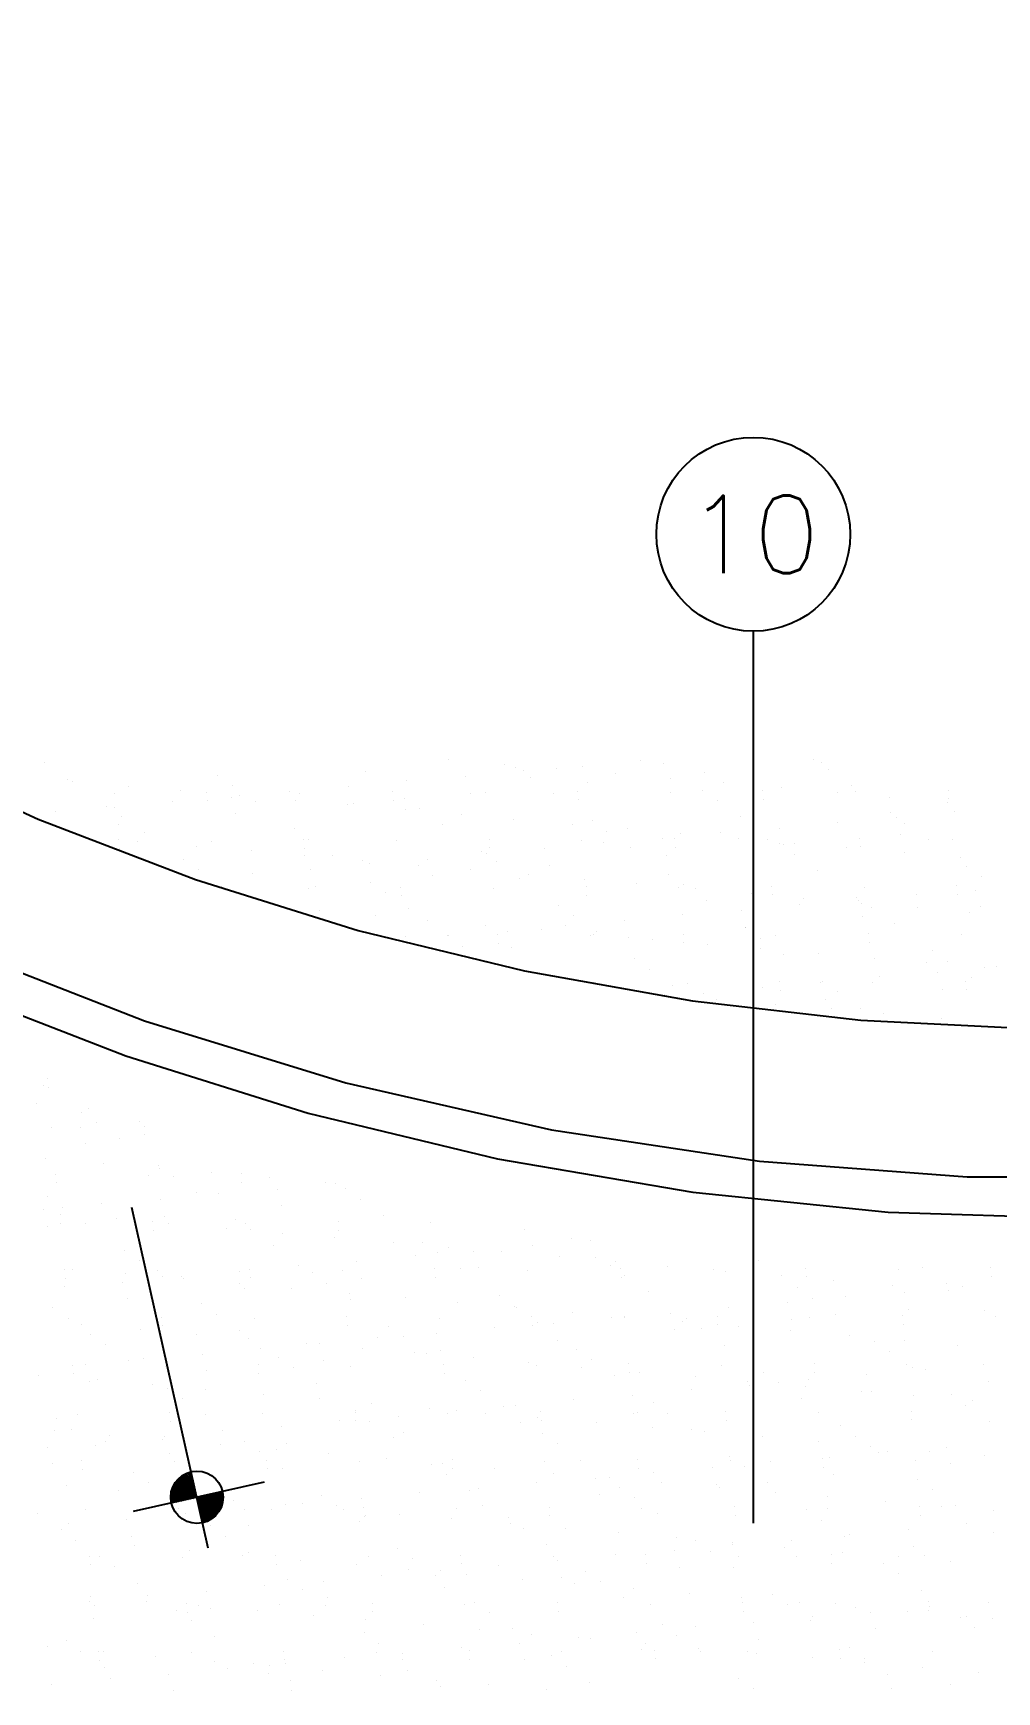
# Model space of a CAD drawing. Header units: millimetres. Extents: x 98 to 155, y -181 to 127.
# Drawn here: x 119.911 to 122.396, y 123.177 to 127.454 of the extents above; entities that cross this region are included whole.
import ezdxf
from ezdxf.enums import TextEntityAlignment as Align
from ezdxf.xclip import XClip

# ---------------------------------------------------------------- set-up
doc = ezdxf.new("R2010")
doc.units = ezdxf.units.MM
doc.header["$LTSCALE"] = 15
doc.header["$XCLIPFRAME"] = 2
for name, pattern in [('ACAD_ISO07W100', [3, 0, -3]), ('HIDDEN', [0.375, 0.25, -0.125]), ('PHANTOM', [63.5, 31.75, -6.35, 6.35, -6.35, 6.35, -6.35]), ('PHANTOM2', [1.25, 0.625, -0.125, 0.125, -0.125, 0.125, -0.125])]:
    doc.linetypes.add(name, pattern=pattern)
doc.layers.get('0').update_dxf_attribs({"color": 250})
for name, color, linetype in [('A-EJES', 250, 'PHANTOM'), ('A-MURO BAJO', 250, 'Continuous'), ('A-PROYECCIONES', 250, 'HIDDEN'), ('DLP_VERDE', 250, 'Continuous')]:
    doc.layers.add(name, color=color, linetype=linetype)
doc.layers.add('A-MUROS', color=252, linetype='Continuous', lineweight=30)
doc.styles.add('R80', font='ARIALN.TTF', dxfattribs={"height": 2.03})
doc.styles.add('ROMANS', font='romans.shx', dxfattribs={"width": 0.8})

# ---------------------------------------------------------------- blocks, each defined once
blk = doc.blocks.new('A$C9f73720c')
at = {"linetype": 'Continuous'}
h = blk.add_hatch(dxfattribs=at)
h.set_pattern_fill('_USER', color=256, scale=0.0045, angle=45.009, style=0, pattern_type=0)
h.set_pattern_definition([(45.00902432, (1628.463338, 1309.7625015), (-0.003182365118, 0.003181362805), [])])
h.paths.add_polyline_path([(35.0601, 116.2695), (35.1276, 116.2695, 0.409209), (35.0601, 116.3359)])
h.paths.add_polyline_path([(34.9926, 116.2695, 0.004279), (34.9926, 116.2683, 0.414214), (35.0601, 116.2008), (35.0601, 116.2695)])
for p, q in [((35.0601, 116.0906, 0), (35.0601, 116.4367, 0)), ((35.8265, 116.2696, 0), (34.9265, 116.2695, 0))]:
    blk.add_line(p, q)
blk.add_circle((35.0601, 116.2683, 0), 0.0675, dxfattribs=at)
at = {"layer": 'A-MURO BAJO', "ltscale": 0.5}
blk.add_ellipse((38.8378, 114.0281, 0), major_axis=(2.17, 4.5286), ratio=0.667469, start_param=0.142256, end_param=3.271568, dxfattribs=at)
at = {"layer": 'A-MURO BAJO'}
blk.add_open_spline([(42.3403, 116.5514, 0), (42.3382, 116.5606, 0), (42.3361, 116.5697, 0), (42.1964, 117.1506, 0), (41.9448, 117.635, 0), (41.4165, 118.1878, 0), (41.1996, 118.346, 0), (40.9615, 118.4601, 0), (40.6654, 118.602, 0), (40.3363, 118.6755, 0), (39.4876, 118.6781, 0), (38.9468, 118.5292, 0), (37.8875, 117.9506, 0), (37.3701, 117.5213, 0), (36.4624, 116.4633, 0), (36.0727, 115.8353, 0), (35.4972, 114.5023, 0), (35.3118, 113.798, 0), (35.2266, 112.9248, 0), (35.2177, 112.728, 0), (35.225, 112.2724, 0)], degree=3, knots=[0, 0, 0, 0, 0.007003, 0.007003, 0.447636, 0.447636, 0.694928, 0.694928, 0.694928, 1.002589, 1.002589, 1.443222, 1.443222, 1.883855, 1.883855, 2.324488, 2.324488, 2.765122, 2.765122, 2.895595, 2.895595, 2.895595, 2.895595], dxfattribs=at)
at = {"layer": 'A-MURO BAJO', "ltscale": 0.5}
blk.add_open_spline([(40.797, 118.1168, 0), (40.5007, 118.2588, 0), (40.1627, 118.3191, 0), (39.4141, 118.2535, 0), (39.0045, 118.1247, 0), (38.1807, 117.67, 0), (37.7681, 117.3445, 0), (37.014, 116.5401, 0), (36.6729, 116.0617, 0), (36.1183, 115.0249, 0), (35.9051, 114.4669, 0), (35.6381, 113.3584, 0), (35.5846, 112.8084, 0), (35.6381, 111.8045, 0), (35.745, 111.3517, 0), (36.0833, 110.6101, 0), (36.3121, 110.322, 0), (36.8481, 109.9196, 0), (37.1565, 109.8013, 0), (37.8531, 109.7381, 0), (38.2431, 109.7963, 0), (38.7291, 109.9858, 0), (38.8092, 110.0207, 0), (38.8896, 110.0593, 0)], degree=3, knots=[0, 0, 0, 0, 0.376125, 0.376125, 0.752249, 0.752249, 1.128374, 1.128374, 1.504499, 1.504499, 1.880624, 1.880624, 2.256748, 2.256748, 2.632873, 2.632873, 3.008998, 3.008998, 3.385122, 3.385122, 3.761247, 3.761247, 3.834879, 3.834879, 3.834879, 3.834879], dxfattribs=at)
at = {"layer": 'A-PROYECCIONES'}
blk.add_line((38.8761, 87.8303, 0), (38.1838, 142.0709, 0), dxfattribs=at)
at = {"layer": 'DLP_VERDE', "linetype": 'Continuous'}
for p, q in [((34.6708, 116.7392), (34.6708, 116.7392)), ((34.7677, 116.7281), (34.7677, 116.7281)), ((34.7726, 116.6787), (34.7726, 116.6787)), ((35.1091, 116.6775), (35.1091, 116.6775)), ((34.7381, 116.6472), (34.7381, 116.6472)), ((35.0553, 116.6283), (35.0553, 116.6283)), ((34.6531, 116.5891), (34.6531, 116.5891)), ((34.6844, 116.5979), (34.6844, 116.5979)), ((34.705, 116.6059), (34.705, 116.6059)), ((34.7242, 116.5903), (34.7242, 116.5903)), ((34.727, 116.603), (34.727, 116.603)), ((34.8129, 116.5961), (34.8129, 116.5961)), ((34.846, 116.5873), (34.846, 116.5873)), ((34.8573, 116.5981), (34.8573, 116.5981)), ((34.8705, 116.591), (34.8705, 116.591)), ((35.0188, 116.598), (35.0188, 116.598)), ((35.0661, 116.6072), (35.0661, 116.6072)), ((35.1623, 116.5898), (35.1623, 116.5898)), ((35.2259, 116.6141), (35.2259, 116.6141)), ((35.2703, 116.6161), (35.2703, 116.6161)), ((35.3085, 116.5904), (35.3085, 116.5904)), ((35.4568, 116.5975), (35.4568, 116.5975)), ((34.95, 116.5736), (34.95, 116.5736)), ((34.9655, 116.546), (34.9655, 116.546)), ((34.972, 116.5707), (34.972, 116.5707)), ((35.091, 116.5551), (35.091, 116.5551)), ((35.3021, 116.5448), (35.3021, 116.5448)), ((35.3365, 116.5764), (35.3365, 116.5764)), ((34.9311, 116.5145), (34.9311, 116.5145)), ((35.195, 116.5414), (35.195, 116.5414)), ((35.217, 116.5385), (35.217, 116.5385)), ((35.336, 116.5228), (35.336, 116.5228)), ((35.44, 116.5091), (35.44, 116.5091)), ((35.4621, 116.5062), (35.4621, 116.5062)), ((35.6192, 116.5259), (35.6192, 116.5259)), ((34.6836, 116.4614), (34.6836, 116.4614)), ((34.8774, 116.4652), (34.8774, 116.4652)), ((35.0438, 116.4569), (35.0438, 116.4569)), ((35.1216, 116.4609), (35.1216, 116.4609)), ((35.2483, 116.4956), (35.2483, 116.4956)), ((35.2526, 116.466), (35.2526, 116.466)), ((35.4124, 116.473), (35.4124, 116.473)), ((35.4568, 116.4749), (35.4568, 116.4749)), ((35.5597, 116.4604), (35.5597, 116.4604)), ((35.5811, 116.4905), (35.5811, 116.4905)), ((35.6656, 116.484), (35.6656, 116.484)), ((35.6851, 116.4768), (35.6851, 116.4768)), ((35.7071, 116.4739), (35.7071, 116.4739)), ((35.8254, 116.491), (35.8254, 116.491)), ((35.8261, 116.4583), (35.8261, 116.4583)), ((35.8698, 116.4929), (35.8698, 116.4929)), ((35.9004, 116.474), (35.9004, 116.474)), ((35.9977, 116.4598), (35.9977, 116.4598)), ((34.5864, 116.4369), (34.5864, 116.4369)), ((34.6309, 116.4388), (34.6309, 116.4388)), ((34.8271, 116.4532), (34.8271, 116.4532)), ((34.8396, 116.448), (34.8396, 116.448)), ((34.9733, 116.4539), (34.9733, 116.4539)), ((34.9994, 116.4549), (34.9994, 116.4549)), ((35.2651, 116.4527), (35.2651, 116.4527)), ((35.4114, 116.4533), (35.4114, 116.4533)), ((35.5294, 116.4437), (35.5294, 116.4437)), ((35.7031, 116.4521), (35.7031, 116.4521)), ((35.8494, 116.4528), (35.8494, 116.4528)), ((35.866, 116.4425), (35.866, 116.4425)), ((35.9301, 116.4446), (35.9301, 116.4446)), ((35.9521, 116.4417), (35.9521, 116.4417)), ((36.0711, 116.426), (36.0711, 116.426)), ((36.1412, 116.4516), (36.1412, 116.4516)), ((36.1831, 116.4236), (36.1831, 116.4236)), ((34.7876, 116.3829), (34.7876, 116.3829)), ((35.1241, 116.3818), (35.1241, 116.3818)), ((35.1585, 116.4133), (35.1585, 116.4133)), ((35.495, 116.4121), (35.495, 116.4121)), ((35.8122, 116.3932), (35.8122, 116.3932)), ((36.1751, 116.4123), (36.1751, 116.4123)), ((36.1972, 116.4094), (36.1972, 116.4094)), ((34.6718, 116.3701), (34.6718, 116.3701)), ((34.7532, 116.3514), (34.7532, 116.3514)), ((34.7758, 116.3564), (34.7758, 116.3564)), ((34.7979, 116.3535), (34.7979, 116.3535)), ((34.9168, 116.3379), (34.9168, 116.3379)), ((35.0704, 116.3325), (35.0704, 116.3325)), ((35.4413, 116.3629), (35.4413, 116.3629)), ((35.5989, 116.3318), (35.5989, 116.3318)), ((35.6433, 116.3337), (35.6433, 116.3337)), ((35.8521, 116.3429), (35.8521, 116.3429)), ((36.0119, 116.3498), (36.0119, 116.3498)), ((36.0563, 116.3518), (36.0563, 116.3518)), ((36.0933, 116.3413), (36.0933, 116.3413)), ((34.6131, 116.2888), (34.6131, 116.2888)), ((34.6382, 116.3173), (34.6382, 116.3173)), ((34.6994, 116.3021), (34.6994, 116.3021)), ((34.7729, 116.2957), (34.7729, 116.2957)), ((34.7864, 116.3243), (34.7864, 116.3243)), ((34.8174, 116.2977), (34.8174, 116.2977)), ((34.9299, 116.3161), (34.9299, 116.3161)), ((35.0208, 116.3242), (35.0208, 116.3242)), ((35.0261, 116.3068), (35.0261, 116.3068)), ((35.0429, 116.3213), (35.0429, 116.3213)), ((35.0762, 116.3168), (35.0762, 116.3168)), ((35.1619, 116.3056), (35.1619, 116.3056)), ((35.1859, 116.3138), (35.1859, 116.3138)), ((35.2245, 116.3238), (35.2245, 116.3238)), ((35.2303, 116.3157), (35.2303, 116.3157)), ((35.2659, 116.2919), (35.2659, 116.2919)), ((35.2879, 116.289), (35.2879, 116.289)), ((35.3679, 116.3156), (35.3679, 116.3156)), ((35.4391, 116.3248), (35.4391, 116.3248)), ((35.5142, 116.3162), (35.5142, 116.3162)), ((35.6625, 116.3233), (35.6625, 116.3233)), ((35.7224, 116.311), (35.7224, 116.311)), ((35.806, 116.315), (35.806, 116.315)), ((35.9523, 116.3157), (35.9523, 116.3157)), ((36.0589, 116.3098), (36.0589, 116.3098)), ((36.1005, 116.3227), (36.1005, 116.3227)), ((34.9806, 116.2502), (34.9806, 116.2502)), ((35.3171, 116.2491), (35.3171, 116.2491)), ((35.3515, 116.2806), (35.3515, 116.2806)), ((35.4069, 116.2733), (35.4069, 116.2733)), ((35.5109, 116.2596), (35.5109, 116.2596)), ((35.5329, 116.2567), (35.5329, 116.2567)), ((35.688, 116.2794), (35.688, 116.2794)), ((36.0052, 116.2606), (36.0052, 116.2606)), ((34.6096, 116.2199), (34.6096, 116.2199)), ((34.9461, 116.2187), (34.9461, 116.2187)), ((35.6343, 116.2302), (35.6343, 116.2302)), ((35.6519, 116.2411), (35.6519, 116.2411)), ((35.7559, 116.2274), (35.7559, 116.2274)), ((35.778, 116.2245), (35.778, 116.2245)), ((35.897, 116.2088), (35.897, 116.2088)), ((36.0386, 116.2017), (36.0386, 116.2017)), ((36.8645, 116.2377), (36.8645, 116.2377)), ((36.9938, 116.2378), (36.9938, 116.2378)), ((34.5752, 116.1883), (34.5752, 116.1883)), ((34.5947, 116.1795), (34.5947, 116.1795)), ((34.741, 116.1802), (34.741, 116.1802)), ((34.8893, 116.1872), (34.8893, 116.1872)), ((34.8924, 116.1695), (34.8924, 116.1695)), ((35.0327, 116.179), (35.0327, 116.179)), ((35.179, 116.1797), (35.179, 116.1797)), ((35.2126, 116.1656), (35.2126, 116.1656)), ((35.2633, 116.1998), (35.2633, 116.1998)), ((35.3273, 116.1867), (35.3273, 116.1867)), ((35.3724, 116.1726), (35.3724, 116.1726)), ((35.4168, 116.1745), (35.4168, 116.1745)), ((35.4708, 116.1785), (35.4708, 116.1785)), ((35.6171, 116.1791), (35.6171, 116.1791)), ((35.6256, 116.1836), (35.6256, 116.1836)), ((35.7653, 116.1862), (35.7653, 116.1862)), ((35.7854, 116.1906), (35.7854, 116.1906)), ((35.8298, 116.1926), (35.8298, 116.1926)), ((35.9088, 116.1779), (35.9088, 116.1779)), ((35.9154, 116.1783), (35.9154, 116.1783)), ((36.001, 116.1951), (36.001, 116.1951)), ((36.023, 116.1922), (36.023, 116.1922)), ((36.7849, 116.1769), (36.7849, 116.1769)), ((36.9312, 116.1775), (36.9312, 116.1775)), ((36.94, 116.1886), (36.94, 116.1886)), ((34.5215, 116.1391), (34.5215, 116.1391)), ((34.5465, 116.1365), (34.5465, 116.1365)), ((34.5909, 116.1385), (34.5909, 116.1385)), ((34.6017, 116.1392), (34.6017, 116.1392)), ((34.6237, 116.1363), (34.6237, 116.1363)), ((34.7427, 116.1207), (34.7427, 116.1207)), ((34.7996, 116.1476), (34.7996, 116.1476)), ((34.9594, 116.1546), (34.9594, 116.1546)), ((35.0039, 116.1565), (35.0039, 116.1565)), ((35.1735, 116.1175), (35.1735, 116.1175)), ((35.5101, 116.1164), (35.5101, 116.1164)), ((35.5445, 116.1479), (35.5445, 116.1479)), ((35.881, 116.1467), (35.881, 116.1467)), ((34.8026, 116.0872), (34.8026, 116.0872)), ((34.8467, 116.107), (34.8467, 116.107)), ((34.8687, 116.1041), (34.8687, 116.1041)), ((34.9877, 116.0884), (34.9877, 116.0884)), ((35.0917, 116.0747), (35.0917, 116.0747)), ((35.1391, 116.086), (35.1391, 116.086)), ((35.8272, 116.0975), (35.8272, 116.0975)), ((36.736, 116.0984), (36.736, 116.0984)), ((36.7581, 116.0955), (36.7581, 116.0955)), ((36.7979, 116.0855), (36.7979, 116.0855)), ((36.8158, 116.0748), (36.8158, 116.0748)), ((36.8423, 116.0875), (36.8423, 116.0875)), ((36.8502, 116.1063), (36.8502, 116.1063)), ((36.8771, 116.0798), (36.8771, 116.0798)), ((34.5541, 116.0506), (34.5541, 116.0506)), ((34.6975, 116.0424), (34.6975, 116.0424)), ((34.7682, 116.0556), (34.7682, 116.0556)), ((34.8438, 116.0431), (34.8438, 116.0431)), ((34.9921, 116.0501), (34.9921, 116.0501)), ((35.0854, 116.0368), (35.0854, 116.0368)), ((35.1137, 116.0718), (35.1137, 116.0718)), ((35.1356, 116.0419), (35.1356, 116.0419)), ((35.2327, 116.0561), (35.2327, 116.0561)), ((35.2819, 116.0426), (35.2819, 116.0426)), ((35.3367, 116.0424), (35.3367, 116.0424)), ((35.3588, 116.0395), (35.3588, 116.0395)), ((35.4301, 116.0496), (35.4301, 116.0496)), ((35.4563, 116.0671), (35.4563, 116.0671)), ((35.5589, 116.0314), (35.5589, 116.0314)), ((35.5736, 116.0414), (35.5736, 116.0414)), ((35.6033, 116.0334), (35.6033, 116.0334)), ((35.7199, 116.042), (35.7199, 116.042)), ((35.8121, 116.0425), (35.8121, 116.0425)), ((35.8682, 116.0491), (35.8682, 116.0491)), ((36.7442, 116.048), (36.7442, 116.048)), ((36.8877, 116.0398), (36.8877, 116.0398)), ((34.5731, 115.9884), (34.5731, 115.9884)), ((34.7145, 116.0064), (34.7145, 116.0064)), ((34.733, 115.9954), (34.733, 115.9954)), ((34.7774, 115.9973), (34.7774, 115.9973)), ((34.9861, 116.0064), (34.9861, 116.0064)), ((35.1459, 116.0134), (35.1459, 116.0134)), ((35.1904, 116.0153), (35.1904, 116.0153)), ((35.3991, 116.0244), (35.3991, 116.0244)), ((35.4778, 116.0239), (35.4778, 116.0239)), ((35.5818, 116.0102), (35.5818, 116.0102)), ((35.6038, 116.0073), (35.6038, 116.0073)), ((35.7228, 115.9916), (35.7228, 115.9916)), ((35.7374, 116.0152), (35.7374, 116.0152)), ((36.7621, 116.0255), (36.7621, 116.0255)), ((34.9956, 115.9545), (34.9956, 115.9545)), ((35.3321, 115.9533), (35.3321, 115.9533)), ((35.3665, 115.9848), (35.3665, 115.9848)), ((35.703, 115.9837), (35.703, 115.9837)), ((35.8268, 115.9779), (35.8268, 115.9779)), ((35.8488, 115.975), (35.8488, 115.975)), ((34.5086, 115.9065), (34.5086, 115.9065)), ((34.5685, 115.9035), (34.5685, 115.9035)), ((34.6247, 115.9241), (34.6247, 115.9241)), ((34.6569, 115.9135), (34.6569, 115.9135)), ((34.8004, 115.9053), (34.8004, 115.9053)), ((34.9467, 115.906), (34.9467, 115.906)), ((34.9612, 115.9229), (34.9612, 115.9229)), ((35.0949, 115.913), (35.0949, 115.913)), ((35.2384, 115.9048), (35.2384, 115.9048)), ((35.2784, 115.9041), (35.2784, 115.9041)), ((35.3847, 115.9054), (35.3847, 115.9054)), ((35.533, 115.9125), (35.533, 115.9125)), ((35.6493, 115.9344), (35.6493, 115.9344)), ((35.6765, 115.9042), (35.6765, 115.9042)), ((35.8227, 115.9049), (35.8227, 115.9049)), ((36.6379, 115.9117), (36.6379, 115.9117)), ((36.6723, 115.9432), (36.6723, 115.9432)), ((36.6988, 115.9039), (36.6988, 115.9039)), ((36.8245, 115.9374), (36.8245, 115.9374)), ((36.8471, 115.9109), (36.8471, 115.9109)), ((34.5902, 115.8926), (34.5902, 115.8926)), ((34.6725, 115.8898), (34.6725, 115.8898)), ((34.6946, 115.8869), (34.6946, 115.8869)), ((34.8135, 115.8712), (34.8135, 115.8712)), ((34.9074, 115.8737), (34.9074, 115.8737)), ((35.1726, 115.8652), (35.1726, 115.8652)), ((35.3324, 115.8722), (35.3324, 115.8722)), ((35.3769, 115.8742), (35.3769, 115.8742)), ((35.5856, 115.8833), (35.5856, 115.8833)), ((35.7454, 115.8902), (35.7454, 115.8902)), ((35.7898, 115.8922), (35.7898, 115.8922)), ((36.5841, 115.8625), (36.5841, 115.8625)), ((36.7029, 115.8626), (36.7029, 115.8626)), ((34.5065, 115.8362), (34.5065, 115.8362)), ((34.5365, 115.8433), (34.5365, 115.8433)), ((34.5509, 115.8381), (34.5509, 115.8381)), ((34.7596, 115.8472), (34.7596, 115.8472)), ((34.9176, 115.8575), (34.9176, 115.8575)), ((34.9195, 115.8542), (34.9195, 115.8542)), ((34.9396, 115.8546), (34.9396, 115.8546)), ((34.9639, 115.8561), (34.9639, 115.8561)), ((35.0586, 115.8389), (35.0586, 115.8389)), ((35.1626, 115.8252), (35.1626, 115.8252)), ((35.1846, 115.8223), (35.1846, 115.8223)), ((35.1886, 115.8218), (35.1886, 115.8218)), ((35.5251, 115.8206), (35.5251, 115.8206)), ((35.5595, 115.8521), (35.5595, 115.8521)), ((36.8069, 115.8489), (36.8069, 115.8489)), ((36.8289, 115.846), (36.8289, 115.846)), ((34.7598, 115.7764), (34.7598, 115.7764)), ((34.8176, 115.7914), (34.8176, 115.7914)), ((35.1541, 115.7902), (35.1541, 115.7902)), ((35.1978, 115.7759), (35.1978, 115.7759)), ((35.3036, 115.8067), (35.3036, 115.8067)), ((35.4076, 115.793), (35.4076, 115.793)), ((35.4296, 115.7901), (35.4296, 115.7901)), ((35.5486, 115.7744), (35.5486, 115.7744)), ((35.6358, 115.7754), (35.6358, 115.7754)), ((36.5981, 115.7782), (36.5981, 115.7782)), ((36.7579, 115.7851), (36.7579, 115.7851)), ((36.8023, 115.7871), (36.8023, 115.7871)), ((36.8308, 115.779), (36.8308, 115.779)), ((36.8652, 115.8105), (36.8652, 115.8105)), ((34.4467, 115.761), (34.4467, 115.761)), ((34.4652, 115.7687), (34.4652, 115.7687)), ((34.6115, 115.7694), (34.6115, 115.7694)), ((34.7832, 115.7599), (34.7832, 115.7599)), ((34.9032, 115.7682), (34.9032, 115.7682)), ((35.0495, 115.7689), (35.0495, 115.7689)), ((35.1004, 115.741), (35.1004, 115.741)), ((35.3413, 115.7677), (35.3413, 115.7677)), ((35.4713, 115.7714), (35.4713, 115.7714)), ((35.4875, 115.7683), (35.4875, 115.7683)), ((35.5189, 115.731), (35.5189, 115.731)), ((35.5634, 115.733), (35.5634, 115.733)), ((35.6526, 115.7607), (35.6526, 115.7607)), ((35.6747, 115.7578), (35.6747, 115.7578)), ((35.7721, 115.7421), (35.7721, 115.7421)), ((35.7793, 115.7671), (35.7793, 115.7671)), ((36.6554, 115.7661), (36.6554, 115.7661)), ((36.7771, 115.7298), (36.7771, 115.7298)), ((36.8016, 115.7668), (36.8016, 115.7668)), ((34.5331, 115.688), (34.5331, 115.688)), ((34.693, 115.695), (34.693, 115.695)), ((34.7295, 115.7106), (34.7295, 115.7106)), ((34.7374, 115.6969), (34.7374, 115.6969)), ((34.9461, 115.706), (34.9461, 115.706)), ((35.106, 115.713), (35.106, 115.713)), ((35.1504, 115.715), (35.1504, 115.715)), ((35.3591, 115.7241), (35.3591, 115.7241)), ((35.3815, 115.6891), (35.3815, 115.6891)), ((35.7181, 115.6879), (35.7181, 115.6879)), ((35.7525, 115.7194), (35.7525, 115.7194)), ((34.4984, 115.6726), (34.4984, 115.6726)), ((34.5204, 115.6697), (34.5204, 115.6697)), ((34.6394, 115.654), (34.6394, 115.654)), ((35.0106, 115.6587), (35.0106, 115.6587)), ((35.3471, 115.6575), (35.3471, 115.6575)), ((36.5287, 115.6454), (36.5287, 115.6454)), ((36.6873, 115.6475), (36.6873, 115.6475)), ((34.4246, 115.6399), (34.4246, 115.6399)), ((34.568, 115.6316), (34.568, 115.6316)), ((34.6397, 115.6283), (34.6397, 115.6283)), ((34.7143, 115.6323), (34.7143, 115.6323)), ((34.7434, 115.6403), (34.7434, 115.6403)), ((34.7654, 115.6374), (34.7654, 115.6374)), ((34.8626, 115.6393), (34.8626, 115.6393)), ((34.8844, 115.6217), (34.8844, 115.6217)), ((34.9762, 115.6272), (34.9762, 115.6272)), ((34.9884, 115.608), (34.9884, 115.608)), ((35.0061, 115.6311), (35.0061, 115.6311)), ((35.0105, 115.6051), (35.0105, 115.6051)), ((35.1523, 115.6318), (35.1523, 115.6318)), ((35.2934, 115.6083), (35.2934, 115.6083)), ((35.3006, 115.6388), (35.3006, 115.6388)), ((35.4441, 115.6306), (35.4441, 115.6306)), ((35.5904, 115.6312), (35.5904, 115.6312)), ((35.6643, 115.6387), (35.6643, 115.6387)), ((36.4664, 115.6302), (36.4664, 115.6302)), ((36.5314, 115.6259), (36.5314, 115.6259)), ((36.5758, 115.6279), (36.5758, 115.6279)), ((36.6147, 115.6372), (36.6147, 115.6372)), ((36.6327, 115.6317), (36.6327, 115.6317)), ((36.6529, 115.616), (36.6529, 115.616)), ((36.6548, 115.6288), (36.6548, 115.6288)), ((36.7582, 115.629), (36.7582, 115.629)), ((36.7738, 115.6131), (36.7738, 115.6131)), ((36.7846, 115.637), (36.7846, 115.637)), ((34.6053, 115.5968), (34.6053, 115.5968)), ((34.9225, 115.5779), (34.9225, 115.5779)), ((35.1294, 115.5895), (35.1294, 115.5895)), ((35.1326, 115.5649), (35.1326, 115.5649)), ((35.2334, 115.5758), (35.2334, 115.5758)), ((35.2555, 115.5729), (35.2555, 115.5729)), ((35.2925, 115.5718), (35.2925, 115.5718)), ((35.3369, 115.5738), (35.3369, 115.5738)), ((35.5456, 115.5829), (35.5456, 115.5829)), ((36.5991, 115.5667), (36.5991, 115.5667)), ((34.4665, 115.5358), (34.4665, 115.5358)), ((34.5109, 115.5377), (34.5109, 115.5377)), ((34.5515, 115.5476), (34.5515, 115.5476)), ((34.7196, 115.5468), (34.7196, 115.5468)), ((34.8795, 115.5538), (34.8795, 115.5538)), ((34.9239, 115.5557), (34.9239, 115.5557)), ((35.2036, 115.526), (35.2036, 115.526)), ((35.3745, 115.5572), (35.3745, 115.5572)), ((35.4785, 115.5435), (35.4785, 115.5435)), ((35.5005, 115.5406), (35.5005, 115.5406)), ((35.5401, 115.5249), (35.5401, 115.5249)), ((35.5745, 115.5564), (35.5745, 115.5564)), ((35.6195, 115.525), (35.6195, 115.525)), ((34.3791, 115.4957), (34.3791, 115.4957)), ((34.5274, 115.5027), (34.5274, 115.5027)), ((34.6709, 115.4945), (34.6709, 115.4945)), ((34.8171, 115.4952), (34.8171, 115.4952)), ((34.8327, 115.4957), (34.8327, 115.4957)), ((34.9654, 115.5022), (34.9654, 115.5022)), ((35.1089, 115.494), (35.1089, 115.494)), ((35.1692, 115.4945), (35.1692, 115.4945)), ((35.2552, 115.4947), (35.2552, 115.4947)), ((35.4035, 115.5017), (35.4035, 115.5017)), ((35.4864, 115.4756), (35.4864, 115.4756)), ((35.5469, 115.4935), (35.5469, 115.4935)), ((36.423, 115.4924), (36.423, 115.4924)), ((36.5093, 115.4844), (36.5093, 115.4844)), ((36.5581, 115.4778), (36.5581, 115.4778)), ((36.5693, 115.4931), (36.5693, 115.4931)), ((36.7176, 115.5001), (36.7176, 115.5001)), ((36.7179, 115.4848), (36.7179, 115.4848)), ((36.7623, 115.4867), (36.7623, 115.4867)), ((34.4273, 115.4338), (34.4273, 115.4338)), ((34.4617, 115.4653), (34.4617, 115.4653)), ((34.4652, 115.4368), (34.4652, 115.4368)), ((34.7982, 115.4641), (34.7982, 115.4641)), ((35.1154, 115.4452), (35.1154, 115.4452)), ((35.479, 115.4307), (35.479, 115.4307)), ((35.5234, 115.4326), (35.5234, 115.4326)), ((36.4749, 115.4529), (36.4749, 115.4529)), ((36.7921, 115.434), (36.7921, 115.434)), ((34.4931, 115.3876), (34.4931, 115.3876)), ((34.5692, 115.4231), (34.5692, 115.4231)), ((34.5913, 115.4202), (34.5913, 115.4202)), ((34.653, 115.3946), (34.653, 115.3946)), ((34.6974, 115.3965), (34.6974, 115.3965)), ((34.7103, 115.4045), (34.7103, 115.4045)), ((34.7445, 115.4149), (34.7445, 115.4149)), ((34.8143, 115.3908), (34.8143, 115.3908)), ((34.8363, 115.3879), (34.8363, 115.3879)), ((34.9061, 115.4057), (34.9061, 115.4057)), ((35.066, 115.4126), (35.066, 115.4126)), ((35.1104, 115.4146), (35.1104, 115.4146)), ((35.3191, 115.4237), (35.3191, 115.4237)), ((35.3966, 115.3933), (35.3966, 115.3933)), ((36.3546, 115.4282), (36.3546, 115.4282)), ((36.4212, 115.4036), (36.4212, 115.4036)), ((36.4586, 115.4145), (36.4586, 115.4145)), ((36.4806, 115.4116), (36.4806, 115.4116)), ((36.5996, 115.3959), (36.5996, 115.3959)), ((34.3736, 115.3845), (34.3736, 115.3845)), ((34.482, 115.3586), (34.482, 115.3586)), ((34.6302, 115.3656), (34.6302, 115.3656)), ((34.7737, 115.3574), (34.7737, 115.3574)), ((34.92, 115.3581), (34.92, 115.3581)), ((34.9553, 115.3723), (34.9553, 115.3723)), ((35.0256, 115.363), (35.0256, 115.363)), ((35.0593, 115.3586), (35.0593, 115.3586)), ((35.0683, 115.3651), (35.0683, 115.3651)), ((35.0813, 115.3557), (35.0813, 115.3557)), ((35.2117, 115.3569), (35.2117, 115.3569)), ((35.358, 115.3576), (35.358, 115.3576)), ((35.3621, 115.3618), (35.3621, 115.3618)), ((35.5063, 115.3646), (35.5063, 115.3646)), ((36.3824, 115.3635), (36.3824, 115.3635)), ((36.5258, 115.3553), (36.5258, 115.3553)), ((36.6721, 115.356), (36.6721, 115.356)), ((36.7023, 115.3517), (36.7023, 115.3517)), ((36.7036, 115.3822), (36.7036, 115.3822)), ((36.7256, 115.3793), (36.7256, 115.3793)), ((34.6547, 115.3326), (34.6547, 115.3326)), ((34.9912, 115.3314), (34.9912, 115.3314)), ((35.2003, 115.34), (35.2003, 115.34)), ((35.3043, 115.3263), (35.3043, 115.3263)), ((35.3084, 115.3125), (35.3084, 115.3125)), ((35.3263, 115.3234), (35.3263, 115.3234)), ((35.4453, 115.3078), (35.4453, 115.3078)), ((36.3314, 115.3214), (36.3314, 115.3214)), ((36.3316, 115.3186), (36.3316, 115.3186)), ((36.4914, 115.3256), (36.4914, 115.3256)), ((36.5358, 115.3275), (36.5358, 115.3275)), ((36.6679, 115.3202), (36.6679, 115.3202)), ((36.7446, 115.3366), (36.7446, 115.3366)), ((34.6203, 115.3011), (34.6203, 115.3011)), ((34.9375, 115.2822), (34.9375, 115.2822)), ((35.0926, 115.2645), (35.0926, 115.2645)), ((35.2525, 115.2715), (35.2525, 115.2715)), ((35.2969, 115.2734), (35.2969, 115.2734)), ((35.5056, 115.2825), (35.5056, 115.2825)), ((35.5493, 115.2941), (35.5493, 115.2941)), ((36.297, 115.2898), (36.297, 115.2898)), ((36.6142, 115.2709), (36.6142, 115.2709)), ((34.4265, 115.2354), (34.4265, 115.2354)), ((34.4385, 115.2208), (34.4385, 115.2208)), ((34.4709, 115.2373), (34.4709, 115.2373)), ((34.5665, 115.2518), (34.5665, 115.2518)), ((34.5848, 115.2215), (34.5848, 115.2215)), ((34.6796, 115.2464), (34.6796, 115.2464)), ((34.7331, 115.2285), (34.7331, 115.2285)), ((34.8395, 115.2534), (34.8395, 115.2534)), ((34.8765, 115.2203), (34.8765, 115.2203)), ((34.8839, 115.2554), (34.8839, 115.2554)), ((35.0228, 115.221), (35.0228, 115.221)), ((35.1711, 115.228), (35.1711, 115.228)), ((35.2186, 115.2303), (35.2186, 115.2303)), ((35.3146, 115.2198), (35.3146, 115.2198)), ((35.4609, 115.2205), (35.4609, 115.2205)), ((36.2432, 115.2406), (36.2432, 115.2406)), ((36.3369, 115.2194), (36.3369, 115.2194)), ((36.4852, 115.2264), (36.4852, 115.2264)), ((36.6287, 115.2182), (36.6287, 115.2182)), ((36.775, 115.2189), (36.775, 115.2189)), ((34.3951, 115.2059), (34.3951, 115.2059)), ((34.4171, 115.203), (34.4171, 115.203)), ((34.5361, 115.1873), (34.5361, 115.1873)), ((34.8477, 115.1999), (34.8477, 115.1999)), ((35.1842, 115.1987), (35.1842, 115.1987)), ((35.5014, 115.1798), (35.5014, 115.1798)), ((36.2844, 115.1973), (36.2844, 115.1973)), ((36.3065, 115.1944), (36.3065, 115.1944)), ((36.4254, 115.1787), (36.4254, 115.1787)), ((36.5181, 115.1774), (36.5181, 115.1774)), ((36.5244, 115.1887), (36.5244, 115.1887)), ((36.6779, 115.1844), (36.6779, 115.1844)), ((36.7223, 115.1863), (36.7223, 115.1863)), ((34.4423, 115.138), (34.4423, 115.138)), ((34.4768, 115.1695), (34.4768, 115.1695)), ((34.6401, 115.1736), (34.6401, 115.1736)), ((34.6621, 115.1707), (34.6621, 115.1707)), ((34.7811, 115.1551), (34.7811, 115.1551)), ((34.8133, 115.1684), (34.8133, 115.1684)), ((34.8851, 115.1414), (34.8851, 115.1414)), ((34.9072, 115.1385), (34.9072, 115.1385)), ((35.1305, 115.1495), (35.1305, 115.1495)), ((35.4834, 115.1322), (35.4834, 115.1322)), ((36.2649, 115.1663), (36.2649, 115.1663)), ((36.3094, 115.1683), (36.3094, 115.1683)), ((36.49, 115.1571), (36.49, 115.1571)), ((36.5295, 115.165), (36.5295, 115.165)), ((36.5515, 115.1621), (36.5515, 115.1621)), ((36.6705, 115.1465), (36.6705, 115.1465)), ((34.3886, 115.0887), (34.3886, 115.0887)), ((34.3979, 115.092), (34.3979, 115.092)), ((34.613, 115.0942), (34.613, 115.0942)), ((34.6574, 115.0962), (34.6574, 115.0962)), ((34.7595, 115.1191), (34.7595, 115.1191)), ((34.8359, 115.0914), (34.8359, 115.0914)), ((34.8661, 115.1053), (34.8661, 115.1053)), ((35.026, 115.1123), (35.026, 115.1123)), ((35.0261, 115.1228), (35.0261, 115.1228)), ((35.0704, 115.1142), (35.0704, 115.1142)), ((35.1302, 115.1091), (35.1302, 115.1091)), ((35.1522, 115.1062), (35.1522, 115.1062)), ((35.2712, 115.0906), (35.2712, 115.0906)), ((35.2739, 115.0909), (35.2739, 115.0909)), ((35.2791, 115.1233), (35.2791, 115.1233)), ((35.4116, 115.0976), (35.4116, 115.0976)), ((35.439, 115.1303), (35.439, 115.1303)), ((36.4362, 115.1079), (36.4362, 115.1079)), ((36.588, 115.0893), (36.588, 115.0893)), ((34.4531, 115.0872), (34.4531, 115.0872)), ((34.5413, 115.0837), (34.5413, 115.0837)), ((34.6876, 115.0844), (34.6876, 115.0844)), ((34.9794, 115.0832), (34.9794, 115.0832)), ((35.0407, 115.0672), (35.0407, 115.0672)), ((35.1257, 115.0839), (35.1257, 115.0839)), ((35.3752, 115.0769), (35.3752, 115.0769)), ((35.3772, 115.066), (35.3772, 115.066)), ((35.3972, 115.074), (35.3972, 115.074)), ((35.4174, 115.0827), (35.4174, 115.0827)), ((36.2935, 115.0816), (36.2935, 115.0816)), ((36.4398, 115.0823), (36.4398, 115.0823)), ((36.7173, 115.056), (36.7173, 115.056)), ((36.7315, 115.0811), (36.7315, 115.0811)), ((34.2988, 115.0065), (34.2988, 115.0065)), ((34.6353, 115.0053), (34.6353, 115.0053)), ((34.6697, 115.0368), (34.6697, 115.0368)), ((35.0062, 115.0357), (35.0062, 115.0357)), ((35.3234, 115.0168), (35.3234, 115.0168)), ((36.2916, 115.0182), (36.2916, 115.0182)), ((36.3464, 115.0256), (36.3464, 115.0256)), ((36.4514, 115.0252), (36.4514, 115.0252)), ((36.4959, 115.0271), (36.4959, 115.0271)), ((36.6829, 115.0244), (36.6829, 115.0244)), ((36.7046, 115.0362), (36.7046, 115.0362)), ((34.2644, 114.9749), (34.2644, 114.9749)), ((34.3619, 114.9701), (34.3619, 114.9701)), ((34.9525, 114.9864), (34.9525, 114.9864)), ((35.0526, 114.9641), (35.0526, 114.9641)), ((35.2125, 114.9711), (35.2125, 114.9711)), ((35.2569, 114.973), (35.2569, 114.973)), ((36.1323, 114.9772), (36.1323, 114.9772)), ((36.2513, 114.9615), (36.2513, 114.9615)), ((36.312, 114.9941), (36.312, 114.9941)), ((36.6292, 114.9752), (36.6292, 114.9752)), ((34.3524, 114.9478), (34.3524, 114.9478)), ((34.3865, 114.935), (34.3865, 114.935)), ((34.4309, 114.937), (34.4309, 114.937)), ((34.4659, 114.9564), (34.4659, 114.9564)), ((34.488, 114.9535), (34.488, 114.9535)), ((34.5007, 114.9549), (34.5007, 114.9549)), ((34.5816, 114.956), (34.5816, 114.956)), ((34.607, 114.9379), (34.607, 114.9379)), ((34.6396, 114.9461), (34.6396, 114.9461)), ((34.6442, 114.9466), (34.6442, 114.9466)), ((34.711, 114.9242), (34.711, 114.9242)), ((34.733, 114.9213), (34.733, 114.9213)), ((34.7905, 114.9473), (34.7905, 114.9473)), ((34.7995, 114.953), (34.7995, 114.953)), ((34.8439, 114.955), (34.8439, 114.955)), ((34.9387, 114.9543), (34.9387, 114.9543)), ((35.0822, 114.9461), (35.0822, 114.9461)), ((35.2285, 114.9468), (35.2285, 114.9468)), ((35.2336, 114.9345), (35.2336, 114.9345)), ((35.3768, 114.9538), (35.3768, 114.9538)), ((36.2528, 114.9527), (36.2528, 114.9527)), ((36.2583, 114.9448), (36.2583, 114.9448)), ((36.3553, 114.9478), (36.3553, 114.9478)), ((36.3773, 114.9449), (36.3773, 114.9449)), ((36.3963, 114.9445), (36.3963, 114.9445)), ((36.4963, 114.9293), (36.4963, 114.9293)), ((36.5426, 114.9452), (36.5426, 114.9452)), ((36.6909, 114.9522), (36.6909, 114.9522)), ((34.852, 114.9056), (34.852, 114.9056)), ((34.8627, 114.9041), (34.8627, 114.9041)), ((34.956, 114.8919), (34.956, 114.8919)), ((34.978, 114.889), (34.978, 114.889)), ((35.1992, 114.903), (35.1992, 114.903)), ((36.4781, 114.877), (36.4781, 114.877)), ((36.5394, 114.8929), (36.5394, 114.8929)), ((36.6003, 114.9156), (36.6003, 114.9156)), ((36.6224, 114.9127), (36.6224, 114.9127)), ((36.6379, 114.884), (36.6379, 114.884)), ((36.6824, 114.8859), (36.6824, 114.8859)), ((34.4574, 114.8422), (34.4574, 114.8422)), ((34.4918, 114.8738), (34.4918, 114.8738)), ((34.8283, 114.8726), (34.8283, 114.8726)), ((35.097, 114.8734), (35.097, 114.8734)), ((35.1455, 114.8537), (35.1455, 114.8537)), ((35.201, 114.8597), (35.201, 114.8597)), ((35.2231, 114.8568), (35.2231, 114.8568)), ((35.342, 114.8411), (35.342, 114.8411)), ((36.1685, 114.8625), (36.1685, 114.8625)), ((36.225, 114.866), (36.225, 114.866)), ((36.2694, 114.8679), (36.2694, 114.8679)), ((36.505, 114.8614), (36.505, 114.8614)), ((34.309, 114.81), (34.309, 114.81)), ((34.4036, 114.793), (34.4036, 114.793)), ((34.4553, 114.8107), (34.4553, 114.8107)), ((34.573, 114.7938), (34.573, 114.7938)), ((34.6036, 114.8178), (34.6036, 114.8178)), ((34.6174, 114.7958), (34.6174, 114.7958)), ((34.747, 114.8095), (34.747, 114.8095)), ((34.7745, 114.8234), (34.7745, 114.8234)), ((34.8261, 114.8049), (34.8261, 114.8049)), ((34.8933, 114.8102), (34.8933, 114.8102)), ((34.986, 114.8119), (34.986, 114.8119)), ((35.0304, 114.8138), (35.0304, 114.8138)), ((35.0416, 114.8172), (35.0416, 114.8172)), ((35.1851, 114.809), (35.1851, 114.809)), ((35.2391, 114.8229), (35.2391, 114.8229)), ((35.3313, 114.8097), (35.3313, 114.8097)), ((36.0611, 114.8079), (36.0611, 114.8079)), ((36.1341, 114.831), (36.1341, 114.831)), ((36.2074, 114.8086), (36.2074, 114.8086)), ((36.3557, 114.8156), (36.3557, 114.8156)), ((36.4512, 114.8121), (36.4512, 114.8121)), ((36.4992, 114.8074), (36.4992, 114.8074)), ((36.6454, 114.8081), (36.6454, 114.8081)), ((34.4131, 114.7869), (34.4131, 114.7869)), ((35.0557, 114.7714), (35.0557, 114.7714)), ((36.0803, 114.7818), (36.0803, 114.7818)), ((34.2918, 114.7392), (34.2918, 114.7392)), ((34.3138, 114.7363), (34.3138, 114.7363)), ((34.3138, 114.7107), (34.3138, 114.7107)), ((34.4328, 114.7207), (34.4328, 114.7207)), ((34.5368, 114.707), (34.5368, 114.707)), ((34.5588, 114.7041), (34.5588, 114.7041)), ((34.6503, 114.7095), (34.6503, 114.7095)), ((34.6848, 114.7411), (34.6848, 114.7411)), ((35.0213, 114.7399), (35.0213, 114.7399)), ((35.3385, 114.721), (35.3385, 114.721)), ((36.0429, 114.7087), (36.0429, 114.7087)), ((36.0771, 114.7443), (36.0771, 114.7443)), ((36.1811, 114.7306), (36.1811, 114.7306)), ((36.2032, 114.7277), (36.2032, 114.7277)), ((36.2516, 114.7178), (36.2516, 114.7178)), ((36.3222, 114.7121), (36.3222, 114.7121)), ((36.3614, 114.7298), (36.3614, 114.7298)), ((36.4115, 114.7248), (36.4115, 114.7248)), ((36.4559, 114.7267), (36.4559, 114.7267)), ((36.6646, 114.7358), (36.6646, 114.7358)), ((34.2684, 114.6812), (34.2684, 114.6812)), ((34.2794, 114.6792), (34.2794, 114.6792)), ((34.4118, 114.6729), (34.4118, 114.6729)), ((34.5581, 114.6736), (34.5581, 114.6736)), ((34.6778, 114.6884), (34.6778, 114.6884)), ((34.7064, 114.6806), (34.7064, 114.6806)), ((34.7818, 114.6747), (34.7818, 114.6747)), ((34.8039, 114.6718), (34.8039, 114.6718)), ((34.8499, 114.6724), (34.8499, 114.6724)), ((34.9675, 114.6907), (34.9675, 114.6907)), ((34.9961, 114.6731), (34.9961, 114.6731)), ((35.0126, 114.6637), (35.0126, 114.6637)), ((35.1444, 114.6801), (35.1444, 114.6801)), ((35.1725, 114.6707), (35.1725, 114.6707)), ((35.2169, 114.6726), (35.2169, 114.6726)), ((35.2879, 114.6719), (35.2879, 114.6719)), ((36.0205, 114.6791), (36.0205, 114.6791)), ((36.164, 114.6708), (36.164, 114.6708)), ((36.3102, 114.6715), (36.3102, 114.6715)), ((36.327, 114.6983), (36.327, 114.6983)), ((36.4262, 114.6984), (36.4262, 114.6984)), ((36.4482, 114.6955), (36.4482, 114.6955)), ((36.4585, 114.6785), (36.4585, 114.6785)), ((36.5672, 114.6798), (36.5672, 114.6798)), ((36.602, 114.6703), (36.602, 114.6703)), ((36.6442, 114.6794), (36.6442, 114.6794)), ((34.1866, 114.6277), (34.1866, 114.6277)), ((34.2257, 114.6299), (34.2257, 114.6299)), ((34.3465, 114.6346), (34.3465, 114.6346)), ((34.3909, 114.6366), (34.3909, 114.6366)), ((34.5966, 114.6603), (34.5966, 114.6603)), ((34.5996, 114.6457), (34.5996, 114.6457)), ((34.7595, 114.6527), (34.7595, 114.6527)), ((34.8039, 114.6546), (34.8039, 114.6546)), ((34.9229, 114.6562), (34.9229, 114.6562)), ((35.0269, 114.6425), (35.0269, 114.6425)), ((35.0489, 114.6396), (35.0489, 114.6396)), ((35.1679, 114.6239), (35.1679, 114.6239)), ((35.2487, 114.6387), (35.2487, 114.6387)), ((36.2733, 114.6491), (36.2733, 114.6491)), ((34.5068, 114.578), (34.5068, 114.578)), ((34.8433, 114.5768), (34.8433, 114.5768)), ((34.8777, 114.6084), (34.8777, 114.6084)), ((35.2142, 114.6072), (35.2142, 114.6072)), ((35.2719, 114.6102), (35.2719, 114.6102)), ((35.2939, 114.6073), (35.2939, 114.6073)), ((36.4381, 114.5766), (36.4381, 114.5766)), ((36.5544, 114.5971), (36.5544, 114.5971)), ((36.598, 114.5836), (36.598, 114.5836)), ((34.2229, 114.537), (34.2229, 114.537)), ((34.3712, 114.5441), (34.3712, 114.5441)), ((34.4724, 114.5465), (34.4724, 114.5465)), ((34.5147, 114.5358), (34.5147, 114.5358)), ((34.6609, 114.5365), (34.6609, 114.5365)), ((34.8092, 114.5435), (34.8092, 114.5435)), ((34.9527, 114.5353), (34.9527, 114.5353)), ((35.099, 114.536), (35.099, 114.536)), ((35.1605, 114.558), (35.1605, 114.558)), ((35.2473, 114.543), (35.2473, 114.543)), ((35.975, 114.5349), (35.975, 114.5349)), ((36.0251, 114.5586), (36.0251, 114.5586)), ((36.1233, 114.542), (36.1233, 114.542)), ((36.1491, 114.5352), (36.1491, 114.5352)), ((36.1835, 114.5668), (36.1835, 114.5668)), ((36.185, 114.5656), (36.185, 114.5656)), ((36.2294, 114.5675), (36.2294, 114.5675)), ((36.2668, 114.5337), (36.2668, 114.5337)), ((36.4131, 114.5344), (36.4131, 114.5344)), ((36.52, 114.5656), (36.52, 114.5656)), ((36.5614, 114.5414), (36.5614, 114.5414)), ((34.2586, 114.5035), (34.2586, 114.5035)), ((34.3626, 114.4898), (34.3626, 114.4898)), ((34.4186, 114.4972), (34.4186, 114.4972)), ((34.533, 114.4935), (34.533, 114.4935)), ((34.5774, 114.4954), (34.5774, 114.4954)), ((34.7861, 114.5045), (34.7861, 114.5045)), ((34.7896, 114.5276), (34.7896, 114.5276)), ((34.946, 114.5115), (34.946, 114.5115)), ((34.9904, 114.5134), (34.9904, 114.5134)), ((35.1991, 114.5225), (35.1991, 114.5225)), ((36.007, 114.5134), (36.007, 114.5134)), ((36.029, 114.5105), (36.029, 114.5105)), ((36.148, 114.4949), (36.148, 114.4949)), ((36.4663, 114.5164), (36.4663, 114.5164)), ((34.1644, 114.4774), (34.1644, 114.4774)), ((34.3731, 114.4865), (34.3731, 114.4865)), ((34.3847, 114.4869), (34.3847, 114.4869)), ((34.5037, 114.4712), (34.5037, 114.4712)), ((34.6077, 114.4575), (34.6077, 114.4575)), ((34.6297, 114.4546), (34.6297, 114.4546)), ((35.0707, 114.4757), (35.0707, 114.4757)), ((36.0953, 114.486), (36.0953, 114.486)), ((36.252, 114.4812), (36.252, 114.4812)), ((36.274, 114.4783), (36.274, 114.4783)), ((36.393, 114.4626), (36.393, 114.4626)), ((36.497, 114.4489), (36.497, 114.4489)), ((34.3288, 114.4149), (34.3288, 114.4149)), ((34.474, 114.407), (34.474, 114.407)), ((34.6654, 114.4138), (34.6654, 114.4138)), ((34.6998, 114.4453), (34.6998, 114.4453)), ((34.7487, 114.439), (34.7487, 114.439)), ((34.8527, 114.4253), (34.8527, 114.4253)), ((34.8747, 114.4224), (34.8747, 114.4224)), ((34.9121, 114.4064), (34.9121, 114.4064)), ((34.9937, 114.4067), (34.9937, 114.4067)), ((35.0363, 114.4441), (35.0363, 114.4441)), ((35.9585, 114.4064), (35.9585, 114.4064)), ((36.0029, 114.4083), (36.0029, 114.4083)), ((36.2116, 114.4174), (36.2116, 114.4174)), ((36.2262, 114.4049), (36.2262, 114.4049)), ((36.3715, 114.4244), (36.3715, 114.4244)), ((36.3765, 114.4341), (36.3765, 114.4341)), ((36.4159, 114.4264), (36.4159, 114.4264)), ((36.5191, 114.446), (36.5191, 114.446)), ((34.1795, 114.3993), (34.1795, 114.3993)), ((34.2944, 114.3834), (34.2944, 114.3834)), ((34.3257, 114.3999), (34.3257, 114.3999)), ((34.6116, 114.3645), (34.6116, 114.3645)), ((34.6175, 114.3987), (34.6175, 114.3987)), ((34.7638, 114.3994), (34.7638, 114.3994)), ((34.9726, 114.3633), (34.9726, 114.3633)), ((34.9825, 114.3949), (34.9825, 114.3949)), ((35.0555, 114.3982), (35.0555, 114.3982)), ((35.0977, 114.393), (35.0977, 114.393)), ((35.1198, 114.3901), (35.1198, 114.3901)), ((35.1325, 114.3703), (35.1325, 114.3703)), ((35.1769, 114.3723), (35.1769, 114.3723)), ((35.2018, 114.3989), (35.2018, 114.3989)), ((35.2388, 114.3744), (35.2388, 114.3744)), ((35.9316, 114.3972), (35.9316, 114.3972)), ((35.9711, 114.3722), (35.9711, 114.3722)), ((36.0055, 114.4037), (36.0055, 114.4037)), ((36.0779, 114.3978), (36.0779, 114.3978)), ((36.3421, 114.4026), (36.3421, 114.4026)), ((36.3696, 114.3966), (36.3696, 114.3966)), ((36.5159, 114.3973), (36.5159, 114.3973)), ((34.3065, 114.3343), (34.3065, 114.3343)), ((34.3509, 114.3362), (34.3509, 114.3362)), ((34.5596, 114.3453), (34.5596, 114.3453)), ((34.7195, 114.3523), (34.7195, 114.3523)), ((34.7639, 114.3542), (34.7639, 114.3542)), ((35.9174, 114.3229), (35.9174, 114.3229)), ((36.2883, 114.3533), (36.2883, 114.3533)), ((34.5218, 114.2822), (34.5218, 114.2822)), ((34.8583, 114.2811), (34.8583, 114.2811)), ((34.8928, 114.3126), (34.8928, 114.3126)), ((35.2293, 114.3115), (35.2293, 114.3115)), ((35.9738, 114.2777), (35.9738, 114.2777)), ((36.3981, 114.2763), (36.3981, 114.2763)), ((36.558, 114.2832), (36.558, 114.2832)), ((36.5694, 114.3014), (36.5694, 114.3014)), ((34.5769, 114.2699), (34.5769, 114.2699)), ((34.7203, 114.2616), (34.7203, 114.2616)), ((34.8666, 114.2623), (34.8666, 114.2623)), ((35.0149, 114.2693), (35.0149, 114.2693)), ((35.1584, 114.2611), (35.1584, 114.2611)), ((35.1755, 114.2622), (35.1755, 114.2622)), ((35.891, 114.2683), (35.891, 114.2683)), ((35.9851, 114.2582), (35.9851, 114.2582)), ((36.0344, 114.2601), (36.0344, 114.2601)), ((36.0778, 114.264), (36.0778, 114.264)), ((36.0999, 114.2611), (36.0999, 114.2611)), ((36.145, 114.2652), (36.145, 114.2652)), ((36.1641, 114.2395), (36.1641, 114.2395)), ((36.1807, 114.2607), (36.1807, 114.2607)), ((36.1894, 114.2672), (36.1894, 114.2672)), ((36.1985, 114.271), (36.1985, 114.271)), ((36.2189, 114.2454), (36.2189, 114.2454)), ((36.329, 114.2678), (36.329, 114.2678)), ((36.4725, 114.2595), (36.4725, 114.2595)), ((36.535, 114.2699), (36.535, 114.2699)), ((34.8046, 114.2318), (34.8046, 114.2318)), ((34.906, 114.2111), (34.906, 114.2111)), ((34.9504, 114.2131), (34.9504, 114.2131)), ((35.1591, 114.2222), (35.1591, 114.2222)), ((36.1104, 114.1902), (36.1104, 114.1902)), ((36.3229, 114.2317), (36.3229, 114.2317)), ((36.3449, 114.2288), (36.3449, 114.2288)), ((36.4639, 114.2132), (36.4639, 114.2132)), ((36.4813, 114.2206), (36.4813, 114.2206)), ((35.0646, 114.1572), (35.0646, 114.1572)), ((35.0857, 114.1799), (35.0857, 114.1799)), ((35.1686, 114.1436), (35.1686, 114.1436)), ((35.1906, 114.1407), (35.1906, 114.1407)), ((35.8455, 114.1241), (35.8455, 114.1241)), ((35.9185, 114.106), (35.9185, 114.106)), ((35.9629, 114.1079), (35.9629, 114.1079)), ((35.9938, 114.1312), (35.9938, 114.1312)), ((36.0206, 114.108), (36.0206, 114.108)), ((36.1373, 114.1229), (36.1373, 114.1229)), ((36.1716, 114.1171), (36.1716, 114.1171)), ((36.2836, 114.1236), (36.2836, 114.1236)), ((36.3315, 114.124), (36.3315, 114.124)), ((36.3571, 114.1068), (36.3571, 114.1068)), ((36.3759, 114.126), (36.3759, 114.126)), ((36.3915, 114.1383), (36.3915, 114.1383)), ((36.4318, 114.1306), (36.4318, 114.1306)), ((35.9861, 114.0764), (35.9861, 114.0764)), ((35.9037, 114.0468), (35.9037, 114.0468)), ((35.9257, 114.0439), (35.9257, 114.0439)), ((35.9324, 114.0272), (35.9324, 114.0272)), ((36.0447, 114.0282), (36.0447, 114.0282)), ((36.3033, 114.0575), (36.3033, 114.0575)), ((35.9484, 113.987), (35.9484, 113.987)), ((36.0966, 113.9941), (36.0966, 113.9941)), ((36.1487, 114.0145), (36.1487, 114.0145)), ((36.1707, 114.0116), (36.1707, 114.0116)), ((36.2401, 113.9858), (36.2401, 113.9858)), ((36.2897, 113.996), (36.2897, 113.996)), ((36.3864, 113.9865), (36.3864, 113.9865)), ((36.3937, 113.9823), (36.3937, 113.9823)), ((36.4158, 113.9794), (36.4158, 113.9794)), ((35.9451, 113.9579), (35.9451, 113.9579)), ((36.105, 113.9648), (36.105, 113.9648)), ((36.1494, 113.9668), (36.1494, 113.9668)), ((36.1791, 113.9437), (36.1791, 113.9437)), ((36.2135, 113.9753), (36.2135, 113.9753)), ((36.3581, 113.9759), (36.3581, 113.9759))]:
    blk.add_line(p, q, dxfattribs=at)
at = {"style": 'R80'}
for height, rotation, p in [(0.09, 0.009, (39.554, 141.0046, 0)), (0.09, 0.009, (45.7984, 139.3226, 0)), (0.09, 0.009, (50.4634, 135.3578, 0)), (0.09, 0.009, (41.9784, 129.0436, 0)), (0.09, 0.009, (37.8409, 128.6089, 0)), (0.09, 0.009, (35.483, 116.3582, 0)), (0.09, 0.009, (63.0395, 116.3253, 0)), (0.09, 0.009, (38.5607, 113.6321, 0)), (0.09, 0.009, (45.1292, 84.3757, 0)), (0.09, 0.009, (43.9111, 83.9335, 0)), (0.09, 0.009, (43.1485, 83.401, 0)), (0.09, 0.009, (28.0067, 80.1071, 0)), (0.09, 0.009, (44.3753, 79.9046, 0)), (0.09, 0.009, (55.151, 79.2173, 0)), (0.09, 0.009, (38.2608, 76.0049)), (0.09, 0.009, (39.0036, 75.5558)), (0.09, 0.009, (27.5137, 75.2133, 0)), (0.09, 0.009, (27.5137, 75.2133, 0)), (0.09, 0.009, (39.8519, 75.1543)), (0.09, 0.009, (25.3599, 70.2709, 0)), (0.09, 0.009, (32.1646, 69.192, 0)), (0.09, 0.009, (32.1646, 69.192, 0)), (0.09, 0.009, (26.9947, 68.6392, 0)), (0.09, 0.009, (59.8504, 67.3859, 0)), (0.09, 0.009, (24.839, 65.5107, 0)), (0.09, 0.009, (24.839, 65.5107, 0)), (0.09, 0.009, (33.5008, 60.261, 0)), (0.09, 0.009, (33.5008, 60.261, 0)), (0.09, 347.3908, (17.1069, 59.2726, 0)), (0.09, 0.009, (26.4708, 59.2035, 0)), (0.09, 0.009, (26.4708, 59.2035, 0)), (0.09, 0.009, (23.1216, 58.7685, 0)), (0.09, 0.009, (23.1216, 58.7685, 0)), (0.09, 0.009, (27.6632, 55.3959, 0)), (0.09, 0.009, (27.6632, 55.3959, 0)), (0.09, 0.009, (22.2239, 54.9818, 0)), (0.09, 0.009, (22.2239, 54.9818, 0)), (0.09, 0.009, (65.7174, 53.5803, 0)), (0.09, 0.009, (38.377, 51.7166, 0)), (0.09, 0.009, (38.377, 51.7166, 0)), (0.09, 0.009, (21.0294, 51.3767, 0)), (0.09, 0.009, (21.0294, 51.3767, 0)), (0.09, 0.009, (29.4091, 50.8876, 0)), (0.09, 0.009, (29.4091, 50.8876, 0)), (0.09, 0.009, (22.5184, 48.0808, 0)), (0.09, 0.009, (22.5184, 48.0808, 0)), (0.09, 0.009, (32.8305, 47.9478, 0)), (0.09, 0.009, (38.6414, 47.9238, 0)), (0.09, 1.5576, (45.5013, 47.0033, 0)), (0.09, 1.5576, (45.5013, 47.0033, 0)), (0.09, 1.5576, (42.9613, 45.8781, 0)), (0.09, 0.009, (31.2252, 43.4352, 0)), (0.09, 0.009, (31.2252, 43.4352, 0)), (0.09, 0.009, (24.8291, 43.3056, 0)), (0.09, 0.009, (24.8291, 43.3056, 0)), (0.09, 0.009, (28.8684, 42.6092, 0)), (0.09, 0.009, (28.8684, 42.6092, 0)), (0.09, 0.009, (46.0815, 42.4048, 0)), (0.09, 0.009, (19.0307, 42.0559, 0)), (0.09, 0.009, (19.0307, 42.0559, 0)), (0.09, 0.009, (70.9067, 41.0329, 0)), (0.09, 0.009, (22.7765, 38.7407, 0)), (0.09, 0.009, (22.7765, 38.7407, 0)), (0.09, 0.009, (17.8952, 37.4624, 0)), (0.09, 0.009, (17.8952, 37.4624, 0)), (0.09, 0.009, (25.8226, 33.2142, 0)), (0.09, 0.009, (21.5027, 31.2754, 0)), (0.1403, 0.009, (43.0178, 29.8778, 0)), (0.09, 0.009, (24.3978, 29.2659, 0)), (0.09, 0.009, (49.7565, 29.0287, 0)), (0.09, 0.009, (16.51, 28.4123, 0)), (0.09, 0.009, (16.51, 28.4123, 0)), (0.09, 0.009, (40.7946, 24.893, 0)), (0.09, 0.009, (18.1268, 23.6374, 0)), (0.09, 0.009, (20.346, 20.3291, 0)), (0.09, 0.009, (38.3365, 19.4632, 0)), (0.09, 0.009, (18.2869, 15.9828, 0)), (0.09, 0.009, (36.6694, 12.5977, 0)), (0.09, 337.7998, (24.7536, 11.2334, 0)), (0.09, 0.009, (33.5928, 10.3508, 0)), (0.09, 337.7998, (21.6109, 10.1247, 0)), (0.09, 337.7998, (16.5605, 9.5998, 0)), (0.09, 337.7998, (29.9414, 8.9534, 0)), (0.09, 337.7998, (31.6402, 7.9561, 0)), (0.09, 337.7998, (26.736, 7.7966, 0)), (0.09, 337.7998, (32.0288, 7.0232, 0)), (0.09, 0.009, (16.5347, 5.5678, 0)), (0.09, 0.009, (23.3239, 5.5763, 0)), (0.09, 0.009, (34.4718, 3.6379, 0))]:
    blk.add_attdef('N.P.T.+0.00', text='', height=height, rotation=rotation, dxfattribs=at).set_placement(p, align=Align.MIDDLE_CENTER)
for p in [(49.9263, 138.2431, 0), (56.6904, 136.252, 0), (60.5336, 135.5237, 0), (42.6322, 135.1839), (58.3591, 133.6514, 0), (46.2516, 126.9171), (67.6439, 125.1529), (62.2762, 107.4327), (41.3341, 103.0918, 0), (58.4477, 100.4887, -0.2526), (35.1548, 97.8545, 0), (58.3053, 94.9071, 0), (31.2618, 93.9445, 0), (38.1161, 91.318), (54.6279, 88.218, 0), (17.9393, 86.8861, 0), (34.7444, 85.6148, 0), (54.6869, 83.8861, 0), (35.5048, 81.4636, 0), (34.6534, 76.9929, 0), (59.6668, 73.2509), (40.4113, 65.8421, 0), (43.5611, 65.2125, 0), (64.4681, 61.3857), (43.9111, 51.4927, 0), (32.9744, 51.0828, 0), (48.0327, 50.0735, 0), (69.3242, 50.0814, 0), (52.9599, 39.4701, 0), (74.4159, 35.7467, 0)]:
    blk.add_attdef('N.P.T.+0.00', text='', height=0.2109, dxfattribs=at).set_placement(p, align=Align.MIDDLE_CENTER)
blk = doc.blocks.new('Ejes_Torre C 1var')
at = {"layer": 'A-EJES', "linetype": 'PHANTOM2', "ltscale": 0.5}
blk.add_lwpolyline([(20.125, 16.65), (20.125, 14.35)], dxfattribs=at)
at = {"layer": 'A-EJES', "linetype": 'Continuous'}
blk.add_circle((20.125, 16.9), 0.25, dxfattribs=at)
at = {"layer": 'A-EJES', "linetype": 'Continuous', "style": 'ROMANS'}
blk.add_text('10', height=0.2, dxfattribs=at).set_placement((20.125, 16.9), align=Align.MIDDLE_CENTER)

msp = doc.modelspace()

# ---------------------------------------------------------------- block references
at = {"linetype": 'ACAD_ISO07W100', "ltscale": 5}
ref = msp.add_blockref('A$C9f73720c', (241.452, 114.8591), dxfattribs=dict(at, rotation=102.6156181418625))
XClip(ref).set_block_clipping_path([(22.1542253106, 140.4101169162), (10.3600901397, 87.7136669306), (29.6608346476, 83.3939150368), (41.4549698184, 136.0903650224)])

# ---------------------------------------------------------------- next in the draw order: block references
at = {"layer": 'A-MUROS'}
msp.add_blockref('Ejes_Torre C 1var', (101.6432, 109.2616), dxfattribs=at)

doc.saveas('drawing.dxf')
